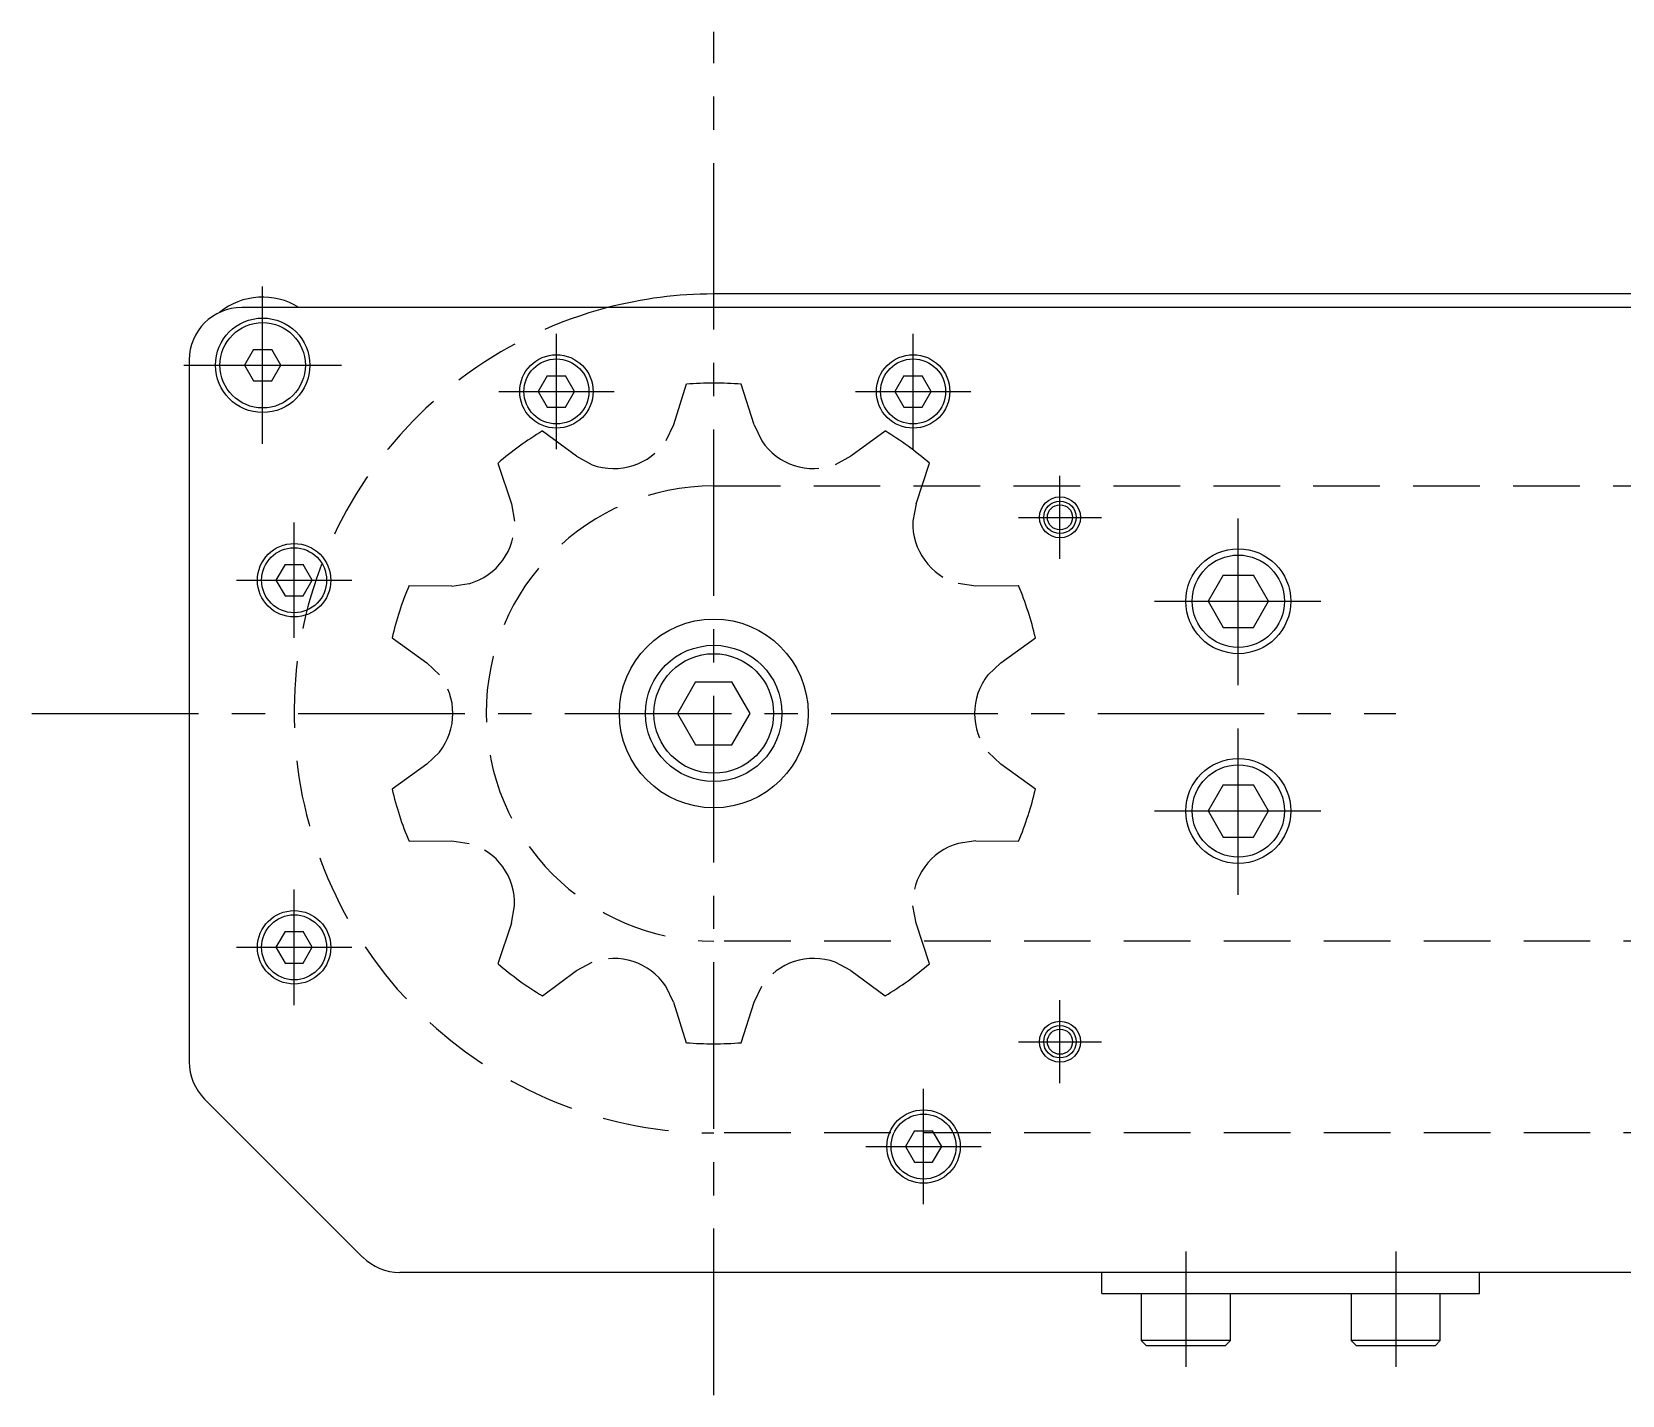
# Model space of a CAD drawing. Extents: x 0 to 4374, y -8 to 1531.
# Drawn here: x 608 to 759.6, y 176 to 306 of the extents above; entities that cross this region are included whole.
import ezdxf

# ---------------------------------------------------------------- set-up
doc = ezdxf.new("R2010")
doc.units = 0
doc.header["$LTSCALE"] = 0.5
doc.linetypes.add('CENTER', pattern=[50.8, 31.75, -6.35, 6.35, -6.35])
doc.linetypes.add('DASHED', pattern=[19.05, 12.7, -6.35])
for name, color, linetype in [('MSM_CENTER', 1, 'CENTER'), ('MSM_CONTINUOUS', 7, 'CONTINUOUS'), ('MSM_DASHED', 4, 'DASHED')]:
    doc.layers.add(name, color=color, linetype=linetype)

msp = doc.modelspace()

# ---------------------------------------------------------------- linework, layer by layer
at = {"layer": 'MSM_CENTER'}
for p, q in [((673.05, 176.01), (673.05, 306.01)), ((630.05, 266.71), (630.05, 281.71)), ((658.05, 266.21), (658.05, 277.21)), ((692.05, 266.21), (692.05, 277.21)), ((622.55, 274.21), (637.55, 274.21)), ((652.55, 271.71), (663.55, 271.71)), ((686.55, 271.71), (697.55, 271.71)), ((706.05, 255.76), (706.05, 263.66)), ((702.1, 259.71), (710, 259.71)), ((723.05, 243.71), (723.05, 259.71)), ((633.05, 248.21), (633.05, 259.21)), ((627.55, 253.71), (638.55, 253.71)), ((715.05, 251.71), (731.05, 251.71)), ((608.05, 241.01), (738.05, 241.01)), ((723.05, 223.71), (723.05, 239.71)), ((715.05, 231.71), (731.05, 231.71)), ((633.05, 213.21), (633.05, 224.21)), ((627.55, 218.71), (638.55, 218.71)), ((706.05, 205.76), (706.05, 213.66)), ((702.1, 209.71), (710, 209.71)), ((693.05, 194.21), (693.05, 205.21)), ((687.55, 199.71), (698.55, 199.71)), ((718.05, 189.71), (718.05, 178.71)), ((738.05, 189.71), (738.05, 178.71))]:
    msp.add_line(p, q, dxfattribs=at)
at = {"layer": 'MSM_CONTINUOUS'}
for p, q in [((3683.05, 281.01), (673.05, 281.01)), ((3728.05, 279.71), (628.05, 279.71)), ((623.05, 274.71), (623.05, 207.78)), ((629.18, 275.71), (628.31, 274.21)), ((629.18, 275.71), (630.91, 275.71)), ((631.78, 274.21), (630.91, 275.71)), ((628.31, 274.21), (629.18, 272.71)), ((630.91, 272.71), (631.78, 274.21)), ((657.18, 273.21), (656.31, 271.71)), ((657.18, 273.21), (658.91, 273.21)), ((659.78, 271.71), (658.91, 273.21)), ((691.18, 273.21), (690.31, 271.71)), ((691.18, 273.21), (692.91, 273.21)), ((693.78, 271.71), (692.91, 273.21)), ((629.18, 272.71), (630.91, 272.71)), ((656.31, 271.71), (657.18, 270.21)), ((658.91, 270.21), (659.78, 271.71)), ((690.31, 271.71), (691.18, 270.21)), ((692.91, 270.21), (693.78, 271.71)), ((657.18, 270.21), (658.91, 270.21)), ((691.18, 270.21), (692.91, 270.21)), ((632.18, 255.21), (631.31, 253.71)), ((632.18, 255.21), (633.91, 255.21)), ((634.78, 253.71), (633.91, 255.21)), ((631.31, 253.71), (632.18, 252.21)), ((633.91, 252.21), (634.78, 253.71)), ((721.6, 254.21), (720.16, 251.71)), ((721.6, 254.21), (724.49, 254.21)), ((725.93, 251.71), (724.49, 254.21)), ((632.18, 252.21), (633.91, 252.21)), ((720.16, 251.71), (721.6, 249.21)), ((724.49, 249.21), (725.93, 251.71)), ((721.6, 249.21), (724.49, 249.21)), ((671.31, 244.01), (669.58, 241.01)), ((671.31, 244.01), (674.78, 244.01)), ((676.51, 241.01), (674.78, 244.01)), ((669.58, 241.01), (671.31, 238.01)), ((674.78, 238.01), (676.51, 241.01)), ((671.31, 238.01), (674.78, 238.01)), ((721.6, 234.21), (720.16, 231.71)), ((721.6, 234.21), (724.49, 234.21)), ((725.93, 231.71), (724.49, 234.21)), ((720.16, 231.71), (721.6, 229.21)), ((724.49, 229.21), (725.93, 231.71)), ((721.6, 229.21), (724.49, 229.21)), ((632.18, 220.21), (631.31, 218.71)), ((632.18, 220.21), (633.91, 220.21)), ((634.78, 218.71), (633.91, 220.21)), ((631.31, 218.71), (632.18, 217.21)), ((633.91, 217.21), (634.78, 218.71)), ((632.18, 217.21), (633.91, 217.21)), ((624.51, 204.24), (639.58, 189.17)), ((692.18, 201.21), (691.31, 199.71)), ((692.18, 201.21), (693.91, 201.21)), ((694.78, 199.71), (693.91, 201.21)), ((691.31, 199.71), (692.18, 198.21)), ((693.91, 198.21), (694.78, 199.71)), ((692.18, 198.21), (693.91, 198.21)), ((873.05, 187.71), (643.12, 187.71)), ((710.05, 185.71), (710.05, 187.71)), ((746.05, 185.71), (746.05, 187.71)), ((710.05, 185.71), (746.05, 185.71)), ((713.8, 185.71), (713.8, 181.21)), ((722.3, 181.21), (722.3, 185.71)), ((733.8, 185.71), (733.8, 181.21)), ((742.3, 181.21), (742.3, 185.71)), ((713.8, 181.21), (714.3, 180.71)), ((722.3, 181.21), (713.8, 181.21)), ((721.8, 180.71), (714.3, 180.71)), ((721.8, 180.71), (722.3, 181.21)), ((733.8, 181.21), (734.3, 180.71)), ((742.3, 181.21), (733.8, 181.21)), ((741.8, 180.71), (734.3, 180.71)), ((741.8, 180.71), (742.3, 181.21))]:
    msp.add_line(p, q, dxfattribs=at)
for centre, radius in [((630.05, 274.21), 4.5), ((630.05, 274.21), 4.07), ((658.05, 271.71), 3.5), ((658.05, 271.71), 3.1), ((692.05, 271.71), 3.5), ((692.05, 271.71), 3.1), ((706.05, 259.71), 1.95), ((706.05, 259.71), 1.55), ((706.05, 259.71), 1.2), ((633.05, 253.71), 3.5), ((633.05, 253.71), 3.1), ((723.05, 251.71), 5), ((723.05, 251.71), 4.4), ((673.05, 241.01), 9), ((673.05, 241.01), 6.5), ((673.05, 241.01), 5.7), ((723.05, 231.71), 5), ((723.05, 231.71), 4.4), ((633.05, 218.71), 3.5), ((633.05, 218.71), 3.1), ((706.05, 209.71), 1.95), ((706.05, 209.71), 1.55), ((706.05, 209.71), 1.2), ((693.05, 199.71), 3.5), ((693.05, 199.71), 3.1)]:
    msp.add_circle(centre, radius, dxfattribs=at)
for centre, radius, start, end in [((630.05, 274.21), 6.5, 57.7958, 129.3076), ((673.1, 240.7), 40.31, 90.0838, 104.6194), ((628.05, 274.71), 5, 90, 180), ((628.05, 207.78), 5, 180, 225), ((643.12, 192.71), 5, 225, 270)]:
    msp.add_arc(centre, radius, start, end, dxfattribs=at)
at = {"layer": 'MSM_DASHED'}
for p, q in [((670.43, 272.4), (669.2, 268.52)), ((676.89, 268.52), (675.66, 272.4)), ((669.2, 268.52), (668.47, 267.01)), ((676.89, 268.52), (677.62, 267.01)), ((659.98, 265.53), (656.71, 267.94)), ((689.38, 267.94), (686.11, 265.53)), ((659.98, 265.53), (661.46, 264.73)), ((686.11, 265.53), (684.63, 264.73)), ((652.48, 264.86), (653.76, 261.01)), ((692.33, 261.01), (693.61, 264.86)), ((673.05, 262.71), (3683.05, 262.73)), ((653.76, 261.01), (654.06, 259.35)), ((692.33, 261.01), (692.03, 259.35)), ((648.07, 253.16), (644, 253.19)), ((648.07, 253.16), (649.73, 253.39)), ((698.03, 253.16), (696.36, 253.39)), ((702.09, 253.19), (698.03, 253.16)), ((642.38, 248.22), (645.69, 245.85)), ((700.4, 245.85), (703.71, 248.22)), ((645.69, 245.85), (646.9, 244.69)), ((700.4, 245.85), (699.19, 244.69)), ((645.69, 236.16), (646.9, 237.32)), ((700.4, 236.16), (699.19, 237.32)), ((645.69, 236.16), (642.38, 233.79)), ((703.71, 233.79), (700.4, 236.16)), ((644, 228.82), (648.07, 228.85)), ((648.07, 228.85), (649.73, 228.62)), ((698.03, 228.85), (696.36, 228.62)), ((698.03, 228.85), (702.09, 228.82)), ((653.76, 221.01), (654.06, 222.66)), ((692.33, 221.01), (692.03, 222.66)), ((653.76, 221.01), (652.48, 217.15)), ((693.61, 217.15), (692.33, 221.01)), ((928.05, 219.31), (673.05, 219.31)), ((659.98, 216.49), (661.46, 217.28)), ((686.11, 216.49), (684.63, 217.28)), ((656.71, 214.07), (659.98, 216.49)), ((686.11, 216.49), (689.38, 214.07)), ((669.2, 213.49), (668.47, 215)), ((676.89, 213.49), (677.62, 215)), ((669.2, 213.49), (670.43, 209.61)), ((675.66, 209.61), (676.89, 213.49)), ((928.05, 201.01), (673.05, 201.01))]:
    msp.add_line(p, q, dxfattribs=at)
for centre, radius, start, end in [((673.05, 241.01), 40, 104.6475, 270), ((673.05, 241.01), 31.5, 85.2381, 94.7619), ((673.05, 241.01), 31.5, 121.2381, 130.7619), ((663.52, 270.32), 5.96, 249.7979, 326.2021), ((682.57, 270.32), 5.96, 213.7979, 290.2021), ((673.05, 241.01), 31.5, 49.2381, 58.7619), ((673.05, 241.01), 21.7, 90, 270), ((648.11, 259.12), 5.96, 285.7979, 2.2021), ((697.98, 259.12), 5.96, 177.7979, 254.2021), ((673.05, 241.01), 31.5, 157.2381, 166.7619), ((673.05, 241.01), 31.5, 13.2381, 22.7619), ((642.22, 241.01), 5.96, 321.7979, 38.2021), ((703.87, 241.01), 5.96, 141.7979, 218.2021), ((673.05, 241.01), 31.5, 193.2381, 202.7619), ((673.05, 241.01), 31.5, 337.2381, 346.7619), ((648.11, 222.89), 5.96, 357.7979, 74.2021), ((697.98, 222.89), 5.96, 105.7979, 182.2021), ((673.05, 241.01), 31.5, 229.2381, 238.7619), ((663.52, 211.69), 5.96, 33.7979, 110.2021), ((682.57, 211.69), 5.96, 69.7979, 146.2021), ((673.05, 241.01), 31.5, 301.2381, 310.7619), ((673.05, 241.01), 31.5, 265.2381, 274.7619)]:
    msp.add_arc(centre, radius, start, end, dxfattribs=at)

doc.saveas('drawing.dxf')
